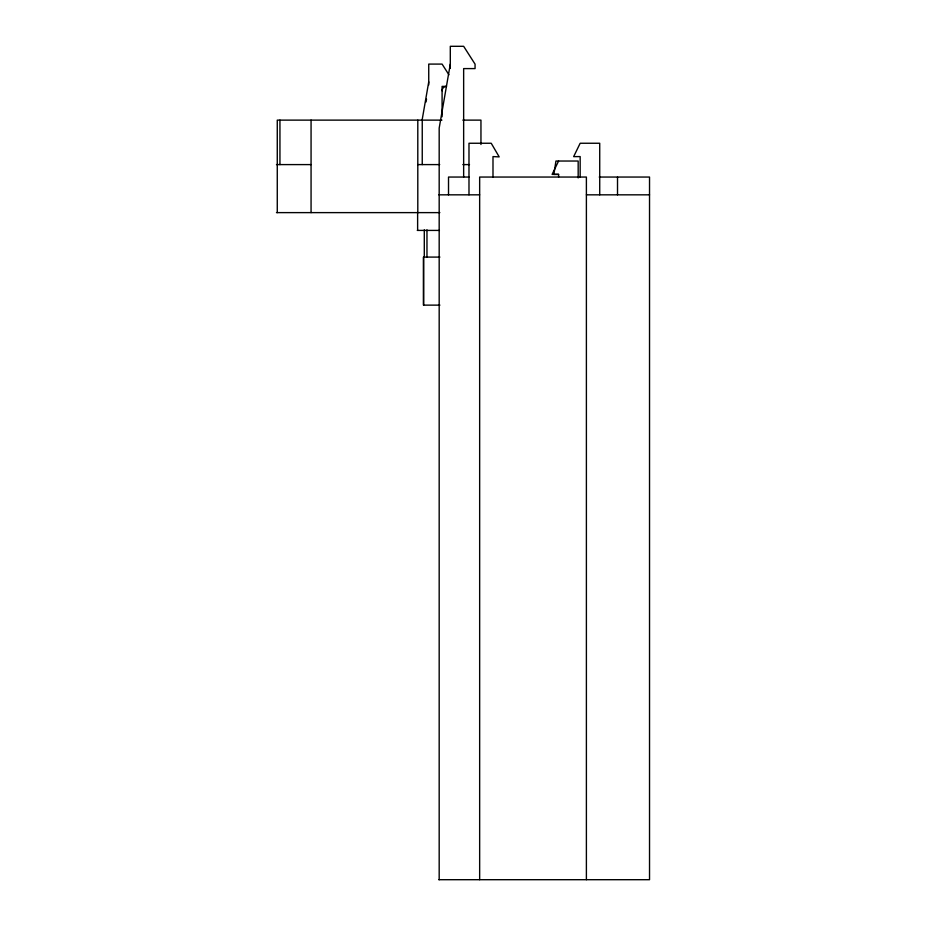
<?xml version="1.0" encoding="UTF-8"?>
<svg xmlns="http://www.w3.org/2000/svg" width="926" height="926" viewBox="0 0 926 926"><rect width="100%" height="100%" fill="white"/><g stroke="black" fill="none" stroke-linecap="round" stroke-linejoin="round"><path stroke-width="1.39" d="M422.071 120.299L428.738 81.882M426.029 101.976L426.516 99.128M450.302 64.091L439.179 128.124L439.179 879.7M558.598 161.031L552.104 174.412L558.598 174.377L558.598 177.109M558.598 174.377L553.887 174.412L555.936 161.031L578.171 161.031L578.171 177.931M446.367 86.384L442.084 86.384L442.084 116.757M441.91 120.125L277.268 120.125L277.268 212.621M462.85 120.125L480.953 120.125L480.953 144.514M276.469 164.596L311.067 164.596M417.8 164.596L439.7 164.596M462.85 164.596L469.494 164.596M468.984 177.051L448.52 177.051L448.52 194.83M599.215 177.051L649.531 177.051L649.531 879.7L438.855 879.7M438.855 194.83L479.656 194.83M586.389 194.83L649.531 194.83M276.469 212.621L439.838 212.621M417.302 230.412L439.422 230.412M439.908 257.092L423.495 257.092L423.495 305.129L439.908 305.129M448.936 74.798L442.084 64.091L428.738 64.091L428.738 84.961M617.515 177.051L617.515 194.83M599.724 194.83L599.724 143.252L580.162 143.252L573.657 156.633L580.162 156.587L580.162 177.051M586.389 879.7L586.389 177.051L479.656 177.051L479.656 879.7M492.991 177.051L492.991 156.587L499.195 156.888L491.22 143.252L468.984 143.252L468.984 194.83M463.648 177.051L463.648 68.593L475.061 68.593L475.061 64.149L463.648 46.3L450.302 46.3L450.302 68.374M426.967 229.845L426.967 257.092M424.293 229.845L424.293 257.092M423.587 257.092L423.587 305.129M422.244 120.125L422.244 164.596M417.8 120.125L417.8 212.621M417.626 212.621L417.626 230.412M311.067 120.125L311.067 212.621M279.941 120.125L279.941 164.596M442.084 90.771A4.445 4.445 0 0 1 446.529 86.326"/></g></svg>
